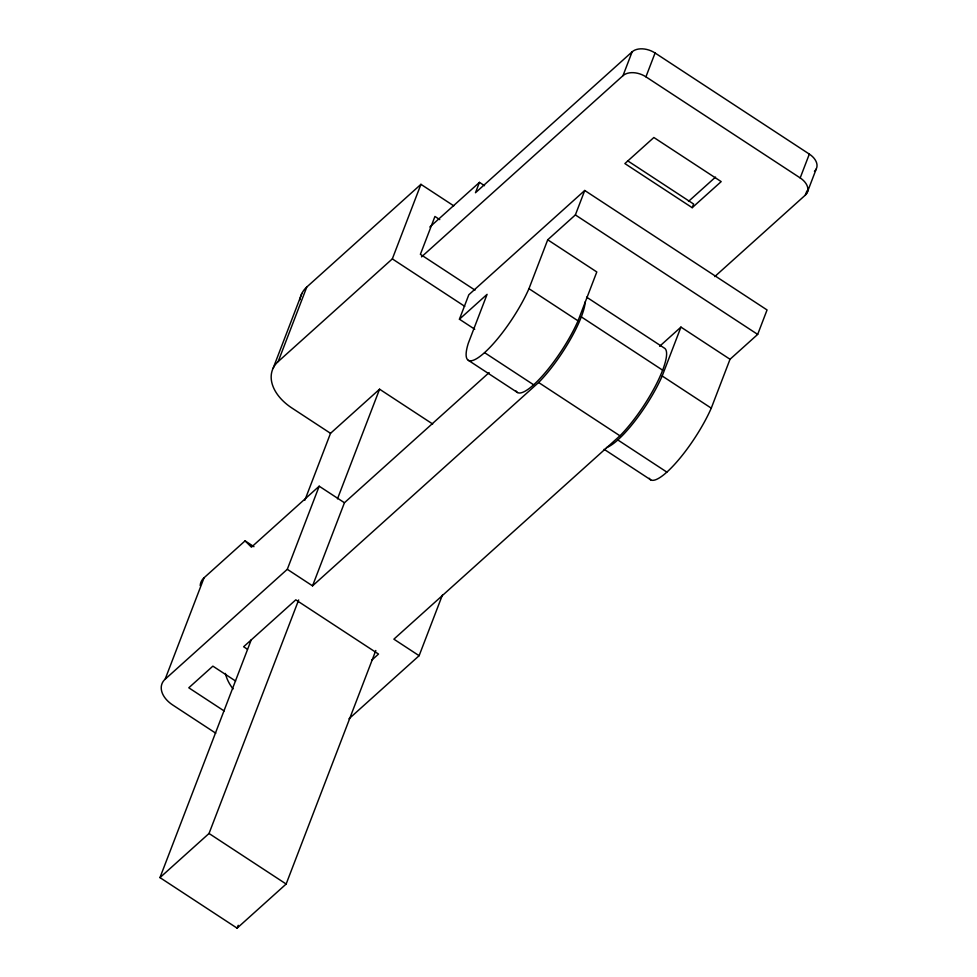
<?xml version="1.0" encoding="UTF-8"?>
<svg xmlns="http://www.w3.org/2000/svg" width="977" height="977" viewBox="0 0 977 977"><rect width="100%" height="100%" fill="white"/><g stroke="black" fill="none" stroke-linecap="round" stroke-linejoin="round"><path stroke-width="1.47" d="M273.23 368.024L301.844 293.466M432.677 424.006L379.577 389.2L330.519 433.324L291.952 408.044A46.627 30.409 21 0 1 278.176 361.575L306.79 287.018L420.94 184.335L453.755 205.842M215.758 733.202L172.782 705.04A25.903 16.89 21 0 1 165.125 679.223L204.059 577.773L245.08 540.867L253.959 546.68M278.176 361.575L392.327 258.893L420.94 184.335M375.803 650.499L286.151 884.026L237.106 928.15L159.972 877.602L251.26 639.801M304.836 500.248L330.519 433.324M165.125 679.223L287.299 569.31L319.198 486.204L344.441 502.74L489.135 372.591M159.972 877.602L209.029 833.479L298.669 599.951M337.48 498.844L379.577 389.2M287.299 569.31L312.542 585.858L344.441 502.74M484.531 185.691L479.463 182.369L475.469 192.75L632.131 51.83A17.268 11.26 21 0 1 655.078 53.002L809.335 154.097A17.268 11.26 21 0 1 814.439 171.305M474.737 329.237L459.434 319.21L468.813 294.761L584.747 190.478L767.055 309.953L757.676 334.403L730.027 359.267L711.268 408.154A59.17 14.166 -56.8 0 1 676.255 462.524A59.17 14.166 -56.8 0 1 649.241 478.266M237.106 928.15L238.205 925.304M459.434 319.21L487.083 294.346L468.313 343.232A59.17 14.166 -56.8 0 0 484.555 352.624A59.17 14.166 -56.8 0 0 528.96 288.679L547.718 239.792L575.368 214.928L584.747 190.478M421.527 256.878L622.984 75.669L632.131 51.83M348.984 718.803L419.121 655.701L442.373 595.127M622.984 75.669A17.268 11.26 21 0 1 645.931 76.829L655.078 53.002M516.015 390.959A59.17 14.166 -56.8 0 0 543.029 375.205A59.17 14.166 -56.8 0 0 578.042 320.847L596.8 271.96L547.718 239.792M692.192 207.686L721.185 181.612L653.869 137.501L624.877 163.574L692.192 207.686L693.609 204.022L627.564 160.741M606.424 447.613A59.17 14.166 -56.8 0 0 662.186 375.986L680.945 327.1L730.027 359.267M714.749 276.589L805.292 195.144A17.268 11.26 21 0 0 800.187 177.924L809.335 154.097M805.292 195.144L806.904 190.93M807.124 192.75L816.271 168.923M429.819 227.018L479.463 182.369M319.198 486.204L251.431 547.169L245.08 540.867M688.504 201.396L715.543 177.081M312.542 585.858L538.608 382.495A59.17 14.166 -56.8 0 0 585.247 301.82M659.609 346.298L680.945 327.1M586.591 297.142L664.116 347.946A59.17 14.166 -56.8 0 1 656.8 383.265A59.17 14.166 -56.8 0 1 619.943 435.803L393.878 639.166L419.121 655.701M371.724 660.183L378.526 654.065L295.787 599.841L243.615 646.762L247.437 649.265M645.931 76.829L800.187 177.924M575.368 214.928L757.676 334.403M439.748 219.605L434.936 216.454L420.391 254.338L474.993 290.12M581.315 316.878L662.65 370.185M528.96 288.679L578.042 320.847M662.186 375.986L711.268 408.154M392.327 258.893L464.747 306.351M538.608 382.495L619.943 435.803M484.555 352.624L533.637 384.791M617.782 439.931L666.864 472.099M468.362 360.33L517.444 392.498M604.104 449.286L650.67 479.805M235.591 681.03L212.876 666.143L188.793 687.796L224.136 710.951M209.029 833.479L286.151 884.026M233.076 688.919A31.948 22.984 48 0 1 225.369 673.422M200.187 585.638A25.903 16.89 21 0 1 204.059 577.773M299.951 299.829A46.627 30.409 21 0 1 306.79 287.018"/></g></svg>
